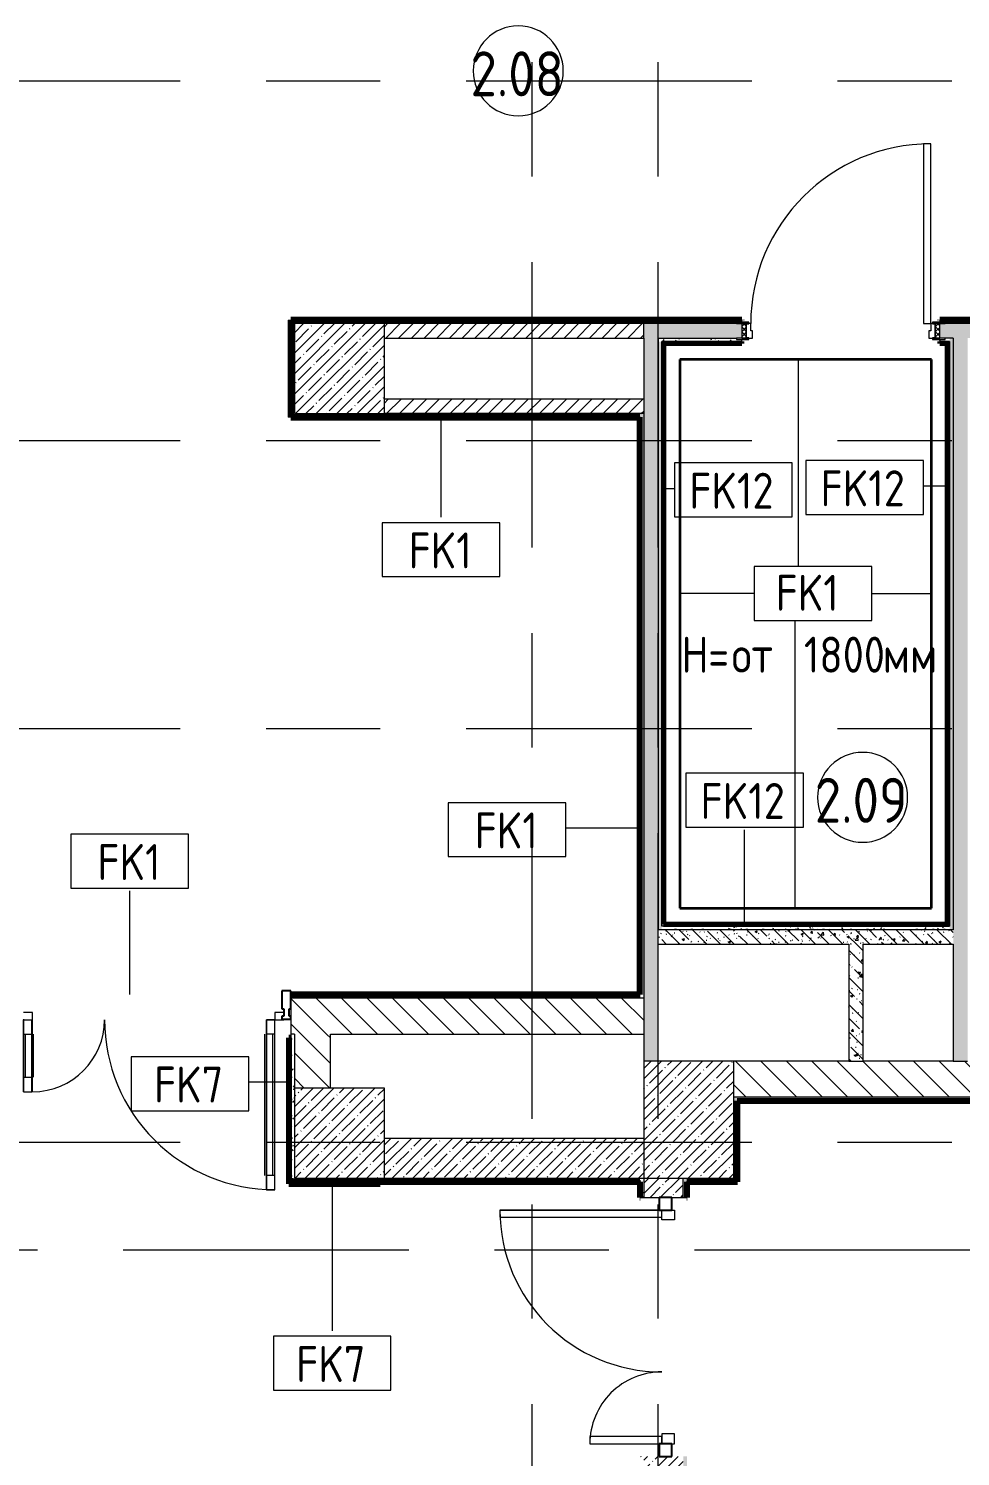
# Model space of a CAD drawing. Header units: millimetres. Extents: x 35157 to 232994, y -8553 to 29000.
# Drawn here: x 72063 to 77240, y 9352 to 17291 of the extents above; entities that cross this region are included whole.
import ezdxf

# ---------------------------------------------------------------- set-up
doc = ezdxf.new("R2010")
doc.units = ezdxf.units.MM
doc.linetypes.add('Осевая', pattern=[3175, 635, -476.25, 1587.5, -476.25])
for name, color, linetype, lineweight in [('A-AREA-IDEN', 7, 'Continuous', 9), ('A-DETL', 7, 'Continuous', 9), ('A-DETL-1', 7, 'Continuous', 35), ('A-DETL-GENF', 7, 'Continuous', 9), ('A-DOOR', 7, 'Continuous', 9), ('A-DOOR-2', 7, 'Continuous', 13), ('A-DOOR-FRAM', 7, 'Continuous', 13), ('A-DOOR-FRAM-1', 7, 'Continuous', 9), ('A-GLAZ-CWMG', 7, 'Continuous', 9), ('A-GLAZ-CWMG-1', 7, 'Continuous', 25), ('A-WALL', 7, 'Continuous', 9), ('A-WALL-IDEN', 7, 'Continuous', 9), ('I-WALL', 7, 'Continuous', 9), ('S-COLS', 7, 'Continuous', 9), ('Оси-2', 7, 'Осевая', 9)]:
    doc.layers.add(name, color=color, linetype=linetype, lineweight=lineweight)
for name, color, linetype, lineweight, true_color in [('A-WALL-4', 7, 'Continuous', 9, 0xff80c0), ('G-ANNO-TEXT-1', 7, 'Continuous', 9, 0x3c3c3c), ('I-WALL-1', 7, 'Continuous', 9, 0xff8000), ('I-WALL-11', 7, 'Continuous', 80, 0xff8000), ('I-WALL-16', 7, 'Continuous', 70, 0x3f92ba), ('I-WALL-3', 7, 'Continuous', 9, 0x3f92ba), ('I-WALL-5', 7, 'Continuous', 9, 0xc0c0c0), ('I-WALL-9', 7, 'Continuous', 80, 0xff80c0)]:
    doc.layers.add(name, color=color, linetype=linetype, lineweight=lineweight, true_color=true_color)
doc.styles.add('GOST Common', font='GOST_Common.ttf', dxfattribs={"width": 0.9, "height": 200})
doc.styles.add('GOST Common_1', font='GOST_Common.ttf', dxfattribs={"width": 0.9, "height": 250})
pattern_1 = [(135, (0, 0), (-70.71068, -70.71068), [])]
pattern_2 = [(45, (0, 0), (-57.02463, 57.02463), []), (45, (57.025, 0), (-57.02463, 57.02463), [100.806, -20.161, 3.353, -16.808])]
pattern_3 = [(135, (0, 0), (-75.43415, -75.43415), [106.68, -17.78, 3.556, -17.78]), (135, (0, 75.39), (-75.43415, -75.43415), []), (50, (0, 0), (127.52922, -11.15758), [13.335, -146.685]), (355, (0, 0), (-24.66966, 133.74002), [10.668, -117.348]), (100.451, (10.63, -0.93), (102.85973, 122.58178), [11.333, -124.663]), (46.184, (0, 35.56), (189.75516, -29.43036), [20.002, -220.027]), (96.636, (15.81, 33.1), (166.1822, 173.1996), [17, -186.995]), (351.184, (0, 35.56), (166.18393, 173.19757), [16.002, -176.022]), (21, (17.78, 26.67), (106.13027, -71.58603), [13.335, -146.685]), (326, (17.78, 26.67), (43.26188, 128.93175), [10.668, -117.348]), (71.451, (26.62, 20.7), (149.39198, 57.34505), [11.333, -124.663]), (37.5, (0, 0), (2.162228, 59.188357), [3.353, -112.573, 3.353, -115.773, -117.793]), (37.5, (0, 0), (2.162228, 59.188357), [-235.052, 3.353, -114.44]), (7.5, (0, 0), (46.773857, 70.126152), [3.353, -64.567, 3.353, -109.906, -44.894]), (7.5, (0, 0), (46.773857, 70.126152), [-181.178, 3.353, -41.542]), (327.5, (-39.65, 0), (94.91367, -4.010093), [3.353, -41.097, 3.353, -135.331, -184.023]), (327.5, (-39.65, 0), (94.91367, -4.010093), [-183.134, 3.353, -180.67]), (317.5, (-57.43, 0), (103.69057, 17.79882), [3.353, -54.432, 3.353, -88.748, -130.683]), (317.5, (-57.43, 0), (103.69057, 17.79882), [-149.885, 3.353, -127.33])]
pattern_4 = [(45, (0, 0), (-35.35534, 35.35534), [])]
pattern_5 = [(0, (0, 0), (121.92, 30.48), [10.058, -81.382, 10.058, -81.382, -487.68]), (0, (0, 0), (121.92, 30.48), [-182.88, 10.058, -172.822, 10.058, -81.382, -213.36]), (0, (0, 0), (121.92, 30.48), [-457.2, 10.058, -50.902, 10.058, -142.342]), (120, (45.72, 15.24), (-87.356454, 90.345817), [10.058, -81.382, 10.058, -81.382, -487.68]), (120, (45.72, 15.24), (-87.356454, 90.345817), [-182.88, 10.058, -172.822, 10.058, -81.382, -213.36]), (120, (45.72, 15.24), (-87.356454, 90.345817), [-457.2, 10.058, -50.902, 10.058, -142.342]), (240, (60.96, 76.2), (-34.563546, -120.825817), [10.058, -81.382, 10.058, -81.382, -487.68]), (240, (60.96, 76.2), (-34.563546, -120.825817), [-182.88, 10.058, -172.822, 10.058, -81.382, -213.36]), (240, (60.96, 76.2), (-34.563546, -120.825817), [-457.2, 10.058, -50.902, 10.058, -142.342])]

# ---------------------------------------------------------------- blocks, each defined once
blk = doc.blocks.new('BSC_Колонна _Прямоугольная - 650х500-23287315-План отделки стен 2 этажа в осях 12-23')
at = {"layer": 'S-COLS'}
h = blk.add_hatch(dxfattribs=at)
h.set_pattern_fill('FP_43', color=256, style=0, pattern_type=2)
h.set_pattern_definition([(135, (11225, -75730), (-57.02463, -57.02463), []), (135, (11225, -75672.975), (-57.02463, -57.02463), [100.806, -20.161, 3.353, -16.808])])
h.paths.add_polyline_path([(325, -250), (325, 250), (-325, 250), (-325, -250)])
for p, q in [((325, 250), (-325, 250)), ((-325, 250), (-325, -250)), ((325, -250), (325, 250)), ((-325, -250), (325, -250))]:
    blk.add_line(p, q, dxfattribs=at)
blk = doc.blocks.new('BSC_Колонна _Прямоугольная - 500х500-V27-План отделки стен 2 этажа в осях 12-23')
at = {"layer": 'S-COLS'}
h = blk.add_hatch(dxfattribs=at)
h.set_pattern_fill('FP_44', color=256, style=0, pattern_type=2)
h.set_pattern_definition([(45, (-73790, -11150), (-57.02463, 57.02463), []), (45, (-73732.975, -11150), (-57.02463, 57.02463), [100.806, -20.161, 3.353, -16.808])])
h.paths.add_polyline_path([(-250, -250), (250, -250), (250, 250), (-250, 250)])
for p, q in [((250, 250), (-250, 250)), ((-250, 250), (-250, -250)), ((250, -250), (250, 250)), ((-250, -250), (250, -250))]:
    blk.add_line(p, q, dxfattribs=at)
blk = doc.blocks.new('BSC_Колонна _Прямоугольная - 500х500-V29-План отделки стен 2 этажа в осях 12-23')
at = {"layer": 'S-COLS'}
h = blk.add_hatch(dxfattribs=at)
h.set_pattern_fill('FP_46', color=256, style=0, pattern_type=2)
h.set_pattern_definition([(45, (-73790, -15400), (-57.02463, 57.02463), []), (45, (-73732.975, -15400), (-57.02463, 57.02463), [100.806, -20.161, 3.353, -16.808])])
h.paths.add_polyline_path([(-250, -250), (250, -250), (250, 250), (-250, 250)])
for p, q in [((250, 250), (-250, 250)), ((-250, 250), (-250, -250)), ((250, -250), (250, 250)), ((-250, -250), (250, -250))]:
    blk.add_line(p, q, dxfattribs=at)
blk = doc.blocks.new('110_Дверь_СКБ_1Ст_Внутренняя1 - Д-5 _л_ 1100x2100h_су мгн EIW30-32897889-План отделки стен 2 этажа в осях 12-23')
at = {"layer": 'A-DOOR'}
h = blk.add_hatch(dxfattribs=at)
h.set_pattern_fill('FP_39', color=256, style=0, pattern_type=2)
h.set_pattern_definition([(135, (1751.41, 104.685), (-14.14214, -14.14214), []), (225, (1751.41, 104.685), (14.14214, -14.14214), [])])
h.paths.add_polyline_path([(562.5, -40), (562.5, 40), (537.5, 40), (537.5, -40)])
at = {"layer": 'A-DOOR-FRAM-1'}
h = blk.add_hatch(dxfattribs=at)
h.set_pattern_fill('FP_40', color=256, style=0, pattern_type=2)
h.set_pattern_definition([(45, (-371.384, 104.685), (-14.1421, 14.1421), []), (135, (-371.384, 104.685), (-14.1421, -14.1421), [])])
h.paths.add_polyline_path([(-512.5, -40), (-512.5, 40), (-537.5, 40), (-537.5, -40)])
at = {"layer": 'A-DOOR'}
blk.add_arc((512.5, 40), 1000, 90, 180, dxfattribs=at)
at = {"layer": 'A-DOOR-2'}
for p, q in [((512.5, 1040), (472.5, 1040)), ((472.5, 1040), (472.5, 40)), ((512.5, 40), (512.5, 1040)), ((472.5, 40), (512.5, 40))]:
    blk.add_line(p, q, dxfattribs=at)
at = {"layer": 'A-DOOR-FRAM'}
for p, q in [((-497.5, 48), (-567.5, 48)), ((-567.5, 48), (-567.5, 40)), ((-567.5, 40), (-497.5, 40)), ((-512.5, 40), (-537.5, 40)), ((-537.5, 40), (-537.5, -40)), ((-487.5, 40), (-512.5, 40)), ((-512.5, 40), (-512.5, -40)), ((-512.5, -40), (-512.5, 40)), ((-497.5, 40), (-512.5, 40)), ((-512.5, 40), (-512.5, 39)), ((-512.5, 39), (-497.5, 39)), ((-497.5, 40), (-497.5, 48)), ((-497.5, 39), (-497.5, 40)), ((-487.5, 0), (-487.5, 40)), ((-477.5, 0), (-487.5, 0)), ((-477.5, -40), (-477.5, 0)), ((512.5, 0), (502.5, 0)), ((502.5, 0), (502.5, -40)), ((512.5, 40), (512.5, 0)), ((537.5, 40), (512.5, 40)), ((592.5, 48), (522.5, 48)), ((522.5, 48), (522.5, 40)), ((537.5, 40), (522.5, 40)), ((522.5, 40), (522.5, 39)), ((522.5, 40), (592.5, 40)), ((522.5, 39), (537.5, 39)), ((537.5, -40), (537.5, 40)), ((562.5, 40), (537.5, 40)), ((537.5, 40), (537.5, -40)), ((537.5, 39), (537.5, 40)), ((562.5, -40), (562.5, 40)), ((592.5, 40), (592.5, 48)), ((-497.5, -40), (-567.5, -40)), ((-567.5, -40), (-567.5, -48)), ((-567.5, -48), (-497.5, -48)), ((-537.5, -40), (-512.5, -40)), ((-497.5, -39), (-512.5, -39)), ((-512.5, -39), (-512.5, -40)), ((-512.5, -40), (-477.5, -40)), ((-512.5, -40), (-497.5, -40)), ((-497.5, -40), (-497.5, -39)), ((-497.5, -48), (-497.5, -40)), ((502.5, -40), (537.5, -40)), ((537.5, -39), (522.5, -39)), ((522.5, -39), (522.5, -40)), ((522.5, -40), (537.5, -40)), ((592.5, -40), (522.5, -40)), ((522.5, -40), (522.5, -48)), ((522.5, -48), (592.5, -48)), ((537.5, -40), (537.5, -39)), ((537.5, -40), (562.5, -40)), ((592.5, -48), (592.5, -40))]:
    blk.add_line(p, q, dxfattribs=at)
blk = doc.blocks.new('Прямоугольный импост - 50 x 70 мм-31927764-План отделки стен 2 этажа в осях 12-23')
at = {"layer": 'A-GLAZ-CWMG-1'}
for p, q in [((-70, 35), (0, 35)), ((-70, -35), (-70, 35)), ((0, 35), (0, -35)), ((0, -35), (-70, -35))]:
    blk.add_line(p, q, dxfattribs=at)
blk = doc.blocks.new('Дверь_Витражная_остекление_ - ДВН_ДАО_Главный вход_1200 в свету Д-22 _п_-32403398-План отделки стен 2 этажа в осях 12-23')
at = {"layer": 'A-DETL-GENF'}
for p, q in [((650, 920), (610, 920)), ((610, 920), (610, 20)), ((650, 35), (650, 920)), ((-610, 420), (-650, 420)), ((-650, 420), (-650, 35)), ((-610, 20), (-610, 420)), ((-650, 20), (-610, 20)), ((-595, 20), (-650, 20)), ((-595, -50), (-595, 20)), ((595, -50), (595, 20)), ((595, 20), (650, 20)), ((610, 20), (650, 20)), ((-650, -35), (-650, -50)), ((-650, -50), (-595, -50)), ((650, -50), (595, -50)), ((650, -35), (650, -50))]:
    blk.add_line(p, q, dxfattribs=at)
at = {"layer": 'A-DOOR'}
for p, q in [((650, 920), (650, 35)), ((-650, 420), (-650, 35))]:
    blk.add_line(p, q, dxfattribs=at)
for centre, radius, start, end in [((650, 20), 900, 90, 180), ((-650, 20), 400, 360, 90)]:
    blk.add_arc(centre, radius, start, end, dxfattribs=at)
blk = doc.blocks.new('Прямоугольный импост - 50 x 70 мм-31701779-План отделки стен 2 этажа в осях 12-23')
at = {"layer": 'A-GLAZ-CWMG-1'}
for p, q in [((0, 35), (-70, 35)), ((-70, 35), (-70, -35)), ((0, -35), (0, 35)), ((-70, -35), (0, -35))]:
    blk.add_line(p, q, dxfattribs=at)
blk = doc.blocks.new('Дверь_Витражная_остекление_ - В-18-32468702-План отделки стен 2 этажа в осях 12-23')
at = {"layer": 'A-DETL-GENF'}
for p, q in [((-672.5, 965), (-627.5, 965)), ((-672.5, 965), (-672.5, 20)), ((-627.5, 965), (-672.5, 965)), ((-672.5, 965), (-672.5, 20)), ((-627.5, 965), (-627.5, 20)), ((-627.5, 20), (-627.5, 965)), ((-672.5, 885), (-627.5, 885)), ((-662.5, 885), (-662.5, 100)), ((-618.5, 885), (-618.5, 100)), ((722.5, 420), (677.5, 420)), ((677.5, 420), (677.5, 20)), ((722.5, 420), (677.5, 420)), ((677.5, 420), (677.5, 20)), ((722.5, 420), (722.5, 20)), ((722.5, 20), (722.5, 420)), ((668.5, 340), (668.5, 100)), ((722.5, 340), (677.5, 340)), ((712.5, 340), (712.5, 100)), ((-672.5, 100), (-627.5, 100)), ((722.5, 100), (677.5, 100)), ((-627.5, 20), (-672.5, 20)), ((-672.5, 20), (-627.5, 20))]:
    blk.add_line(p, q, dxfattribs=at)
at = {"layer": 'A-DOOR'}
for p, q in [((-672.5, 965), (-672.5, 20)), ((672.5, 420), (672.5, 20))]:
    blk.add_line(p, q, dxfattribs=at)
for centre, radius, start, end in [((-672.5, 20), 945, 360, 90), ((672.5, 20), 400, 90, 180)]:
    blk.add_arc(centre, radius, start, end, dxfattribs=at)
at = {"layer": 'A-DOOR-2'}
for p, q in [((-672.5, 20), (-722.5, 20)), ((-722.5, 20), (-722.5, 17)), ((-672.5, -20), (-672.5, 20)), ((722.5, 20), (672.5, 20)), ((672.5, 20), (672.5, -20)), ((722.5, 17), (722.5, 20)), ((-722.5, -20), (-672.5, -20)), ((672.5, -20), (722.5, -20))]:
    blk.add_line(p, q, dxfattribs=at)
blk = doc.blocks.new('Прямоугольный импост - Импост структурный с накладкой - 160мм Темный-33326242-План отделки стен 2 этажа в осях 12-23')
at = {"layer": 'A-GLAZ-CWMG-1'}
for p, q in [((0, 140), (-50, 140)), ((-50, 140), (-50, 40)), ((0, 40), (0, 140)), ((-50, 40), (-40, 40)), ((-40, 0), (-50, 0)), ((-50, 0), (-50, -17)), ((-40, 40), (-40, 0)), ((-10, 0), (-10, 40)), ((-10, 40), (0, 40)), ((0, 0), (-10, 0)), ((0, -17), (0, 0)), ((-50, -17), (0, -17))]:
    blk.add_line(p, q, dxfattribs=at)
blk = doc.blocks.new('М_стена_0001 - Типоразмер_без рамки-25382661-План отделки стен 2 этажа в осях 12-23')
at = {"layer": 'A-WALL-IDEN'}
for p, q in [((3.258, 1.523), (-3.273, 1.523)), ((-3.273, 1.523), (-3.273, -1.477)), ((3.258, -1.477), (3.258, 1.523)), ((-3.273, -1.477), (3.258, -1.477))]:
    blk.add_line(p, q, dxfattribs=at)
blk = doc.blocks.new('Марка_Помещения - Номер-25198446-План отделки стен 2 этажа в осях 12-23')
at = {"layer": 'A-AREA-IDEN'}
for start, end in [(360, 180), (180, 360)]:
    blk.add_arc((0, 0), 2.5, start, end, dxfattribs=at)

msp = doc.modelspace()

# ---------------------------------------------------------------- hatches: boundary and pattern name
at = {"layer": 'I-WALL'}
h = msp.add_hatch(dxfattribs=at)
h.set_pattern_fill('FP_63', color=256, style=0, pattern_type=2)
h.set_pattern_definition(pattern_5)
h.paths.add_polyline_path([(73540, 15150), (73540, 15670), (73520, 15670), (73520, 15150)])
h = msp.add_hatch(dxfattribs=at)
h.set_pattern_fill('FP_63', color=256, style=0, pattern_type=2)
h.set_pattern_definition(pattern_5)
h.paths.add_polyline_path([(83000, 15650), (83000, 15670), (82580, 15670), (82580, 15658), (82610, 15658), (82610, 15650)])
h.paths.add_polyline_path([(81450, 15650), (81450, 15658), (81480, 15658), (81480, 15670), (78580, 15670), (78580, 15658), (78610, 15658), (78610, 15650), (80235.5, 15650)])
h.paths.add_polyline_path([(77450, 15650), (77450, 15658), (77480, 15658), (77480, 15670), (77124.8, 15670), (77124.8, 15658), (77154.8, 15658), (77154.8, 15650), (77234.8, 15650)])
h.paths.add_polyline_path([(75560, 15650), (75994.8, 15650), (75994.8, 15658), (76024.8, 15658), (76024.8, 15670), (73540, 15670), (73540, 15650), (74234.2, 15650)])
h = msp.add_hatch(dxfattribs=at)
h.set_pattern_fill('FP_22', color=256, style=0, pattern_type=2)
h.set_pattern_definition(pattern_4)
h.paths.add_polyline_path([(74040, 15570), (75480, 15570), (75480, 15650), (74040, 15650)])
h = msp.add_hatch(dxfattribs=at)
h.set_pattern_fill('FP_28', color=256, style=0, pattern_type=2)
h.set_pattern_definition(pattern_3)
h.paths.add_polyline_path([(75480, 11550), (75560, 11550), (75560, 15650), (75480, 15650), (75480, 11900)])
h = msp.add_hatch(dxfattribs=at)
h.set_pattern_fill('FP_28', color=256, style=0, pattern_type=2)
h.set_pattern_definition(pattern_3)
h.paths.add_polyline_path([(84200, 15570), (84200, 15650), (82580, 15650), (82580, 15570), (84180, 15570)])
h.paths.add_polyline_path([(75560, 15570), (76024.8, 15570), (76024.8, 15650), (75560, 15650)])
h.paths.add_polyline_path([(77199.8, 15570), (77480, 15570), (77480, 15650), (77124.8, 15650), (77124.8, 15570), (77179.8, 15570)])
h.paths.add_polyline_path([(81450, 15570), (81480, 15570), (81480, 15650), (79080, 15650), (79080, 15570), (80919.8, 15570)])
h = msp.add_hatch(dxfattribs=at)
h.set_pattern_fill('FP_63', color=256, style=0, pattern_type=2)
h.set_pattern_definition(pattern_5)
h.paths.add_polyline_path([(77154.8, 15550), (77179.8, 15550), (77179.8, 15570), (77154.8, 15570), (77154.8, 15562), (77124.8, 15562), (77124.8, 15550)])
h.paths.add_polyline_path([(75580, 15550), (76024.8, 15550), (76024.8, 15562), (75994.8, 15562), (75994.8, 15570), (75560, 15570), (75560, 15550)])
h = msp.add_hatch(dxfattribs=at)
h.set_pattern_fill('FP_63', color=256, style=0, pattern_type=2)
h.set_pattern_definition(pattern_5)
h.paths.add_polyline_path([(77179.8, 12280), (77199.8, 12280), (77199.8, 15570), (77179.8, 15570), (77179.8, 12300)])
h = msp.add_hatch(dxfattribs=at)
h.set_pattern_fill('FP_28', color=256, style=0, pattern_type=2)
h.set_pattern_definition(pattern_3)
h.paths.add_polyline_path([(77279.8, 11550), (77279.8, 15570), (77199.8, 15570), (77199.8, 11550), (77234.8, 11550)])
h = msp.add_hatch(dxfattribs=at)
h.set_pattern_fill('FP_63', color=256, style=0, pattern_type=2)
h.set_pattern_definition(pattern_5)
h.paths.add_polyline_path([(75560, 12280), (75580, 12280), (75580, 15550), (75560, 15550), (75560, 12468)])
h = msp.add_hatch(dxfattribs=at)
h.set_pattern_fill('FP_22', color=256, style=0, pattern_type=2)
h.set_pattern_definition(pattern_4)
h.paths.add_polyline_path([(75480, 15150), (75480, 15230), (74040, 15230), (74040, 15150), (75460, 15150)])
h = msp.add_hatch(dxfattribs=at)
h.set_pattern_fill('FP_63', color=256, style=0, pattern_type=2)
h.set_pattern_definition(pattern_5)
h.paths.add_polyline_path([(75459, 15130), (75460, 15130), (75460, 15150), (73520, 15150), (73520, 15130), (74234.2, 15130)])
h = msp.add_hatch(dxfattribs=at)
h.set_pattern_fill('FP_63', color=256, style=0, pattern_type=2)
h.set_pattern_definition(pattern_5)
h.paths.add_polyline_path([(75460, 11920), (75480, 11920), (75480, 15150), (75460, 15150), (75460, 11921)])
h = msp.add_hatch(dxfattribs=at)
h.set_pattern_fill('FP_28', color=256, style=0, pattern_type=2)
h.set_pattern_definition(pattern_3)
h.paths.add_polyline_path([(75734.5, 12200), (77199.8, 12200), (77199.8, 12280), (75560, 12280), (75560, 12200)])
h = msp.add_hatch(dxfattribs=at)
h.set_pattern_fill('FP_63', color=256, style=0, pattern_type=2)
h.set_pattern_definition(pattern_5)
h.paths.add_polyline_path([(75580, 12280), (77179.8, 12280), (77179.8, 12300), (75580, 12300)])
h = msp.add_hatch(dxfattribs=at)
h.set_pattern_fill('FP_28', color=256, style=0, pattern_type=2)
h.set_pattern_definition(pattern_3)
h.paths.add_polyline_path([(76699.8, 11550), (76699.8, 12200), (76619.8, 12200), (76619.8, 11550)])
h = msp.add_hatch(dxfattribs=at)
h.set_pattern_fill('FP_63', color=256, style=0, pattern_type=2)
h.set_pattern_definition(pattern_5)
h.paths.add_polyline_path([(75480, 11900), (75480, 11920), (73520, 11920), (73520, 11900), (74234.2, 11900)])
h = msp.add_hatch(dxfattribs=at)
h.set_pattern_fill('FP_20', color=256, style=0, pattern_type=2)
h.set_pattern_definition(pattern_1)
h.paths.add_polyline_path([(75480, 11700), (75480, 11900), (73520, 11900), (73520, 11700), (74234.2, 11700)])
h.paths.add_polyline_path([(68754, 11700), (68754, 11900), (68665, 11900), (68665, 11700)])
h.paths.add_polyline_path([(70234, 11700), (70310, 11700), (70310, 11900), (70234, 11900)])
h.paths.add_polyline_path([(70810, 11700), (70830, 11700), (70830, 11900), (70810, 11900)])
h = msp.add_hatch(dxfattribs=at)
h.set_pattern_fill('FP_63', color=256, style=0, pattern_type=2)
h.set_pattern_definition(pattern_5)
h.paths.add_polyline_path([(73520, 10900), (73540, 10900), (73540, 11700), (73520, 11700), (73520, 11400)])
h = msp.add_hatch(dxfattribs=at)
h.set_pattern_fill('FP_20', color=256, style=0, pattern_type=2)
h.set_pattern_definition(pattern_1)
h.paths.add_polyline_path([(73540, 11400), (73740, 11400), (73740, 11700), (73540, 11700)])
h = msp.add_hatch(dxfattribs=at)
h.set_pattern_fill('FP_20', color=256, style=0, pattern_type=2)
h.set_pattern_definition(pattern_1)
h.paths.add_polyline_path([(80350, 11350), (80350, 11550), (75980, 11550), (75980, 11350), (80330, 11350)])
h = msp.add_hatch(dxfattribs=at)
h.set_pattern_fill('FP_63', color=256, style=0, pattern_type=2)
h.set_pattern_definition(pattern_5)
h.paths.add_polyline_path([(80329, 11330), (80330, 11330), (80330, 11350), (75980, 11350), (75980, 11330), (80235.5, 11330)])
h = msp.add_hatch(dxfattribs=at)
h.set_pattern_fill('FP_63', color=256, style=0, pattern_type=2)
h.set_pattern_definition(pattern_5)
h.paths.add_polyline_path([(75980, 10880), (76000, 10880), (76000, 11330), (75980, 11330), (75980, 10900)])
h = msp.add_hatch(dxfattribs=at)
h.set_pattern_fill('FP_18', color=256, style=0, pattern_type=2)
h.set_pattern_definition(pattern_2)
h.paths.add_polyline_path([(74234.2, 10900), (75480, 10900), (75480, 11120), (74040, 11120), (74040, 10900)])
h = msp.add_hatch(dxfattribs=at)
h.set_pattern_fill('FP_63', color=256, style=0, pattern_type=2)
h.set_pattern_definition(pattern_5)
h.paths.add_polyline_path([(75459, 10880), (75460, 10880), (75460, 10900), (73520, 10900), (73520, 10880), (74234.2, 10880)])
h = msp.add_hatch(dxfattribs=at)
h.set_pattern_fill('FP_63', color=256, style=0, pattern_type=2)
h.set_pattern_definition(pattern_5)
h.paths.add_polyline_path([(75480, 8300), (75480, 9352.3), (75460, 9352.3), (75460, 8300)])
h.paths.add_polyline_path([(75480, 10792.3), (75480, 10900), (75460, 10900), (75460, 10792.3)])
h = msp.add_hatch(dxfattribs=at)
h.set_pattern_fill('FP_18', color=256, style=0, pattern_type=2)
h.set_pattern_definition(pattern_2)
h.paths.add_polyline_path([(75700, 7900), (75700, 9352.3), (75480, 9352.3), (75480, 7900)])
h.paths.add_polyline_path([(75480, 10792.3), (75700, 10792.3), (75700, 10900), (75480, 10900)])
h = msp.add_hatch(dxfattribs=at)
h.set_pattern_fill('FP_63', color=256, style=0, pattern_type=2)
h.set_pattern_definition(pattern_5)
h.paths.add_polyline_path([(75700, 4130), (75720, 4130), (75720, 9352.3), (75700, 9352.3), (75700, 4992.8)])
h.paths.add_polyline_path([(75700, 10792.3), (75720, 10792.3), (75720, 10900), (75700, 10900)])
h = msp.add_hatch(dxfattribs=at)
h.set_pattern_fill('FP_63', color=256, style=0, pattern_type=2)
h.set_pattern_definition(pattern_5)
h.paths.add_polyline_path([(75734.5, 10880), (75980, 10880), (75980, 10900), (75720, 10900), (75720, 10880)])
at = {"layer": 'I-WALL-1'}
for points in [[(73520, 10868.5), (73520, 11680), (73509, 11680), (73509, 10868.5)], [(74015.2, 10868.5), (74015.2, 10879.5), (73520, 10879.5), (73520, 10868.5)]]:
    msp.add_hatch(color=256, dxfattribs=at).paths.add_polyline_path(points)
at = {"layer": 'I-WALL-3'}
h = msp.add_hatch(color=256, dxfattribs=at)
h.paths.add_polyline_path([(77179.8, 15539), (77179.8, 15550), (77124.8, 15550), (77124.8, 15539), (77168.8, 15539)])
h.paths.add_polyline_path([(75734.5, 15539), (76024.8, 15539), (76024.8, 15550), (75580, 15550), (75580, 15539)])
for points in [[(75591, 12300), (75591, 15539), (75580, 15539), (75580, 12300)], [(77168.8, 12311), (77179.8, 12311), (77179.8, 15539), (77168.8, 15539), (77168.8, 12468)], [(77179.8, 12300), (77179.8, 12311), (75591, 12311), (75591, 12300), (75734.5, 12300)]]:
    msp.add_hatch(color=256, dxfattribs=at).paths.add_polyline_path(points)

# ---------------------------------------------------------------- linework, layer by layer
at = {"layer": 'A-DETL'}
for p, q in [((76339.8, 14299.8), (76339.8, 15450)), ((76747.6, 14299.8), (76094.5, 14299.8)), ((76094.5, 14299.8), (76094.5, 13999.8)), ((76747.6, 13999.8), (76747.6, 14299.8)), ((76094.5, 14149.8), (75680, 14149.8)), ((76747.6, 14149.8), (77079.8, 14149.8)), ((76094.5, 13999.8), (76747.6, 13999.8)), ((76319.8, 13999.8), (76319.8, 12400))]:
    msp.add_line(p, q, dxfattribs=at)
at = {"layer": 'A-DETL-1'}
for p, q in [((77079.8, 15450), (75680, 15450)), ((75680, 15450), (75680, 12400)), ((77079.8, 12400), (77079.8, 15450)), ((75680, 12400), (77079.8, 12400))]:
    msp.add_line(p, q, dxfattribs=at)
at = {"layer": 'A-WALL'}
for p, q in [((75480, 15570), (75480, 15650)), ((75994.8, 15650), (75560, 15650)), ((77450, 15650), (77154.8, 15650)), ((75560, 15570), (75994.8, 15570)), ((75560, 15570), (75560, 12280)), ((77199.8, 15570), (77154.8, 15570)), ((77199.8, 15570), (77199.8, 12280)), ((75480, 15230), (75480, 11900)), ((75480, 15150), (74040, 15150)), ((77199.8, 12280), (75560, 12280)), ((75460, 11921), (75460, 11920)), ((75480, 11900), (73520, 11900)), ((73540, 11700), (73520, 11700)), ((73520, 11680), (73520, 10900)), ((76619.8, 11550), (76699.8, 11550)), ((77199.8, 11550), (77279.8, 11550)), ((80350, 11350), (75980, 11350)), ((76000, 11330), (80330, 11330)), ((75459, 10880), (75460, 10880)), ((75460, 10880), (75460, 10792.3)), ((75480, 10900), (75480, 10792.3)), ((75720, 10879), (75720, 10880))]:
    msp.add_line(p, q, dxfattribs=at)
at = {"layer": 'A-WALL-4'}
for p, q in [((75460, 15130), (75459, 15130)), ((75460, 11921), (75460, 15130)), ((76000, 11330), (76000, 11329)), ((75459, 10880), (74015.2, 10880)), ((74015.2, 10879.5), (74015.2, 10879)), ((75720, 10879), (75720, 10792.3))]:
    msp.add_line(p, q, dxfattribs=at)
at = {"layer": 'A-WALL-IDEN'}
for p, q in [((74353.4, 15129.5), (74353.4, 14573.7)), ((75585.5, 14733.4), (75651.5, 14733.4)), ((77174.3, 14747), (77034, 14747)), ((75459.5, 12844.9), (75047, 12844.9)), ((76040.7, 12305.5), (76040.7, 12836.6)), ((72624.4, 11920.5), (72624.4, 12497.2)), ((73514.5, 11432.2), (73286, 11432.2)), ((73749.4, 10874), (73749.4, 10050.6))]:
    msp.add_line(p, q, dxfattribs=at)
at = {"layer": 'I-WALL-11'}
for p, q in [((73520, 11680), (73509, 11680)), ((73509, 11680), (73509, 10868.5)), ((73520, 10879.5), (73520, 10900)), ((74015.2, 10879.5), (73520, 10879.5)), ((74015.2, 10868.5), (74015.2, 10879)), ((73509, 10868.5), (74015.2, 10868.5))]:
    msp.add_line(p, q, dxfattribs=at)
at = {"layer": 'I-WALL-16'}
for p, q in [((76024.8, 15539), (75580, 15539)), ((75591, 15539), (75591, 12311)), ((76024.8, 15539), (76024.8, 15550)), ((77124.8, 15550), (77124.8, 15539)), ((77179.8, 15539), (77124.8, 15539)), ((77168.8, 12311), (77168.8, 15539)), ((75591, 12311), (77179.8, 12311))]:
    msp.add_line(p, q, dxfattribs=at)
at = {"layer": 'I-WALL-5'}
for p, q in [((75560, 15650), (74040, 15650)), ((76024.8, 15658), (76024.8, 15670)), ((77124.8, 15670), (77124.8, 15658)), ((74040, 15570), (75480, 15570)), ((75480, 15570), (75480, 15230)), ((76024.8, 15550), (76024.8, 15562)), ((77124.8, 15562), (77124.8, 15550)), ((75580, 15550), (76024.8, 15550)), ((75580, 12300), (75580, 15550)), ((77124.8, 15550), (77179.8, 15550)), ((77179.8, 15550), (77179.8, 12300)), ((75480, 15230), (74040, 15230)), ((77179.8, 12300), (75580, 12300)), ((75560, 11550), (75560, 12200)), ((75560, 12200), (76619.8, 12200)), ((76619.8, 12200), (76619.8, 11550)), ((76699.8, 12200), (77199.8, 12200)), ((76699.8, 11550), (76699.8, 12200)), ((77199.8, 12200), (77199.8, 11550)), ((73520, 11920), (73520, 11680)), ((75480, 11900), (75480, 11550)), ((73540, 11700), (73540, 11400)), ((73740, 11700), (75480, 11700)), ((73740, 11400), (73740, 11700)), ((76619.8, 11550), (75980, 11550)), ((77199.8, 11550), (76699.8, 11550)), ((75480, 11120), (74040, 11120)), ((73520, 10880), (74015.2, 10880)), ((74040, 10900), (75480, 10900)), ((75700, 10792.3), (75700, 10900)), ((75460, 10792.3), (75720, 10792.3))]:
    msp.add_line(p, q, dxfattribs=at)
at = {"layer": 'I-WALL-9'}
for p, q in [((73519, 15671), (73519, 15129)), ((76024.8, 15671), (73519, 15671)), ((73520, 15130), (73520, 15670)), ((73520, 15670), (76024.8, 15670)), ((76024.8, 15670), (76024.8, 15671)), ((77480, 15671), (77124.8, 15671)), ((77124.8, 15671), (77124.8, 15670)), ((77124.8, 15670), (77480, 15670)), ((73519, 15129), (75459, 15129)), ((75459, 15130), (73520, 15130)), ((75459, 11921), (75459, 15130)), ((75459, 11921), (73520, 11921)), ((73520, 11921), (73520, 11920)), ((73520, 11920), (75460, 11920)), ((76000, 11329), (80329, 11329)), ((76000, 11329), (76000, 10880)), ((76001, 10879), (76001, 11329)), ((74015.2, 10880), (74015.2, 10879.5)), ((74015.2, 10879), (75459, 10879)), ((75459, 10879), (75459, 10792.3)), ((76000, 10880), (75720, 10880)), ((75721, 10879), (76001, 10879)), ((75721, 10792.3), (75721, 10879)), ((75459, 10792.3), (75460, 10792.3)), ((75720, 10792.3), (75721, 10792.3))]:
    msp.add_line(p, q, dxfattribs=at)
at = {"layer": 'Оси-2'}
for p, q in [((75560, 593.7), (75560, 25078.1)), ((74860, 593.7), (74860, 24898.1)), ((38456.8, 17000), (82200, 17000)), ((38456.8, 15000), (81600, 15000)), ((38456.8, 13400), (81600, 13400)), ((38456.8, 11100), (82200, 11100)), ((39726.8, 10500), (82200, 10500))]:
    msp.add_line(p, q, dxfattribs=at)

# ---------------------------------------------------------------- block references
at = {"layer": 'A-AREA-IDEN', "xscale": 99.99999999999993, "yscale": 99.99999999999993, "zscale": 99.99999999999993}
for p in [(74783.2, 17055.4), (76696.5, 13016.5)]:
    msp.add_blockref('Марка_Помещения - Номер-25198446-План отделки стен 2 этажа в осях 12-23', p, dxfattribs=at)
at = {"layer": 'A-DOOR'}
msp.add_blockref('110_Дверь_СКБ_1Ст_Внутренняя1 - Д-5 _л_ 1100x2100h_су мгн EIW30-32897889-План отделки стен 2 этажа в осях 12-23', (76562.3, 15610), dxfattribs=at)
for name, p, rotation in [('Дверь_Витражная_остекление_ - В-18-32468702-План отделки стен 2 этажа в осях 12-23', (72757.5, 11800), 180), ('Дверь_Витражная_остекление_ - ДВН_ДАО_Главный вход_1200 в свету Д-22 _п_-32403398-План отделки стен 2 этажа в осях 12-23', (75601, 10072.3), 89.99999999999997)]:
    msp.add_blockref(name, p, dxfattribs=dict(at, rotation=rotation))
at = {"layer": 'A-GLAZ-CWMG'}
msp.add_blockref('Прямоугольный импост - Импост структурный с накладкой - 160мм Темный-33326242-План отделки стен 2 этажа в осях 12-23', (73520, 11800), dxfattribs=at)
at = {"layer": 'A-GLAZ-CWMG', "extrusion": (0, 0, -1), "rotation": 90.00000000000004}
msp.add_blockref('Прямоугольный импост - 50 x 70 мм-31927764-План отделки стен 2 этажа в осях 12-23', (-75601, 10792.3), dxfattribs=at)
at = {"layer": 'A-GLAZ-CWMG', "rotation": 269.9999999999999}
msp.add_blockref('Прямоугольный импост - 50 x 70 мм-31701779-План отделки стен 2 этажа в осях 12-23', (75601, 9352.3), dxfattribs=at)
at = {"layer": 'A-WALL-IDEN', "xscale": 99.99999999999993, "yscale": 99.99999999999993, "zscale": 99.99999999999993}
for p in [(75978.8, 14723), (76708.3, 14736.5), (74354.1, 14391.2), (76041.5, 12998.2), (74721.2, 12834.5), (72625.2, 12658.8), (72960.2, 11421.7), (73750.2, 9868.1)]:
    msp.add_blockref('М_стена_0001 - Типоразмер_без рамки-25382661-План отделки стен 2 этажа в осях 12-23', p, dxfattribs=at)
at = {"layer": 'S-COLS'}
for name, p in [('BSC_Колонна _Прямоугольная - 500х500-V29-План отделки стен 2 этажа в осях 12-23', (73790, 15400)), ('BSC_Колонна _Прямоугольная - 500х500-V27-План отделки стен 2 этажа в осях 12-23', (73790, 11150))]:
    msp.add_blockref(name, p, dxfattribs=at)
at = {"layer": 'S-COLS', "rotation": 270.0000000000007}
msp.add_blockref('BSC_Колонна _Прямоугольная - 650х500-23287315-План отделки стен 2 этажа в осях 12-23', (75730, 11225), dxfattribs=at)

# ---------------------------------------------------------------- texts
at = {"layer": 'A-AREA-IDEN', "char_height": 250, "width": 663.797, "attachment_point": 1, "style": 'GOST Common_1'}
for s, insert in [('2.08', (74517.5, 17164)), ('2.09', (76430.7, 13125))]:
    msp.add_mtext(s, dxfattribs=dict(at, insert=insert))
at = {"layer": 'A-WALL-IDEN', "char_height": 200, "attachment_point": 1, "style": 'GOST Common'}
for s, insert, width in [('FK12', (75733.4, 14821), 606.076), ('FK12', (76462.8, 14834.5), 606.076), ('FK1', (74173.9, 14489.2), 447.342), ('FK12', (75796, 13096.2), 606.076), ('FK1', (74541, 12932.5), 447.342), ('FK1', (72444.9, 12756.8), 447.342), ('FK7', (72759.2, 11519.8), 497.848), ('FK7', (73549.2, 9966.2), 497.848)]:
    msp.add_mtext(s, dxfattribs=dict(at, insert=insert, width=width))
at = {"layer": 'G-ANNO-TEXT-1', "char_height": 200, "attachment_point": 1, "style": 'GOST Common'}
for s, insert, width in [('FK1', (76213.2, 14253.6), 447.342), ('\\fGOST Common|b0|i0|c204|p34|;\\W.9;Н', (75689.3, 13909.7), 180.38), (' 1800', (76260.8, 13909.7), 663.797), ('\\fGOST Common|b0|i0|c204|p34|;\\W.9;=', (75838.1, 13909.7), 158.734), ('от', (75969.1, 13909.7), 353.544), ('мм', (76808.5, 13909.7), 360.759)]:
    msp.add_mtext(s, dxfattribs=dict(at, insert=insert, width=width))

doc.saveas('drawing.dxf')
